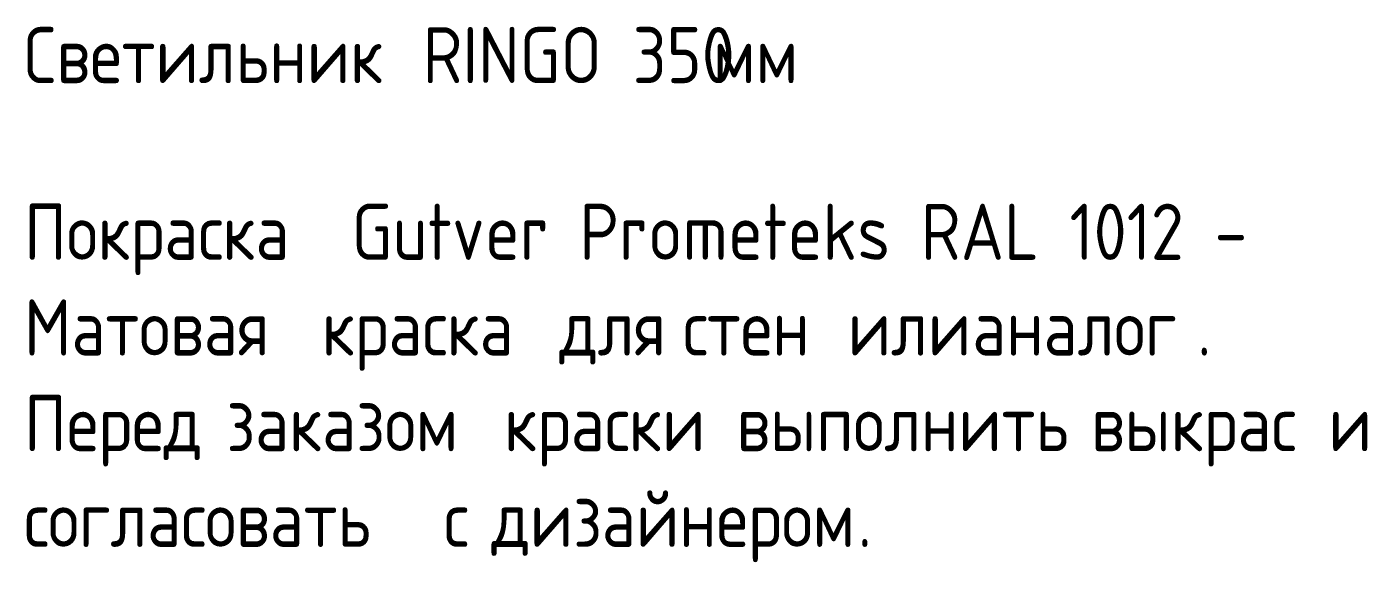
# Model space of a CAD drawing. Header units: millimetres. Extents: x 35378 to 237579, y -8553 to 29000.
# Drawn here: x 236625 to 237579, y 2397 to 2778 of the extents above; entities that cross this region are included whole.
import ezdxf

# ---------------------------------------------------------------- set-up
doc = ezdxf.new("R2010")
doc.units = ezdxf.units.MM
doc.layers.add('G-ANNO-TEXT', color=7, linetype='Continuous', lineweight=9)
doc.styles.add('GOST Common_6', font='GOST_Common.ttf', dxfattribs={"width": 0.9, "height": 40})

msp = doc.modelspace()

# ---------------------------------------------------------------- texts
at = {"layer": 'G-ANNO-TEXT', "char_height": 40, "attachment_point": 1, "style": 'GOST Common_6'}
for s, insert, width in [('Светильник', (236622.78, 2777.9), 317.4683), (' RINGO 350', (236884.72, 2777.9), 277.0632), ('мм', (237113.32, 2777.9), 70.7088), ('Покраска', (236622.78, 2652.07), 256.1392), (' Gutver Prometeks RAL 1012 - ', (236834.11, 2652.07), 795.1137), ('Матовая', (236622.78, 2583.94), 241.7088), ('\\fGOST Common|b0|i0|c204|p34|;\\W.9; ', (236822.21, 2583.94), 15.1519), ('\\fGOST Common|b0|i0|c204|p34|;\\W.9; ', (236991.28, 2583.94), 15.1519), ('\\fGOST Common|b0|i0|c204|p34|;\\W.9; ', (237079.38, 2583.94), 15.1519), ('\\fGOST Common|b0|i0|c204|p34|;\\W.9; ', (237196.66, 2583.94), 15.1519), ('\\fGOST Common|b0|i0|c204|p34|;\\W.9; ', (237285.36, 2583.94), 15.1519), ('краска', (236834.71, 2583.94), 189.7594), ('для', (237003.78, 2583.94), 91.6329), ('стен', (237091.88, 2583.94), 126.9873), ('или', (237209.16, 2583.94), 92.3544), ('аналог', (237297.86, 2583.94), 194.0885), ('. ', (237458, 2583.94), 28.1392), ('Перед', (236622.78, 2515.81), 159.4556), ('\\fGOST Common|b0|i0|c204|p34|;\\W.9; ', (236754.34, 2515.81), 15.1519), ('заказом', (236766.84, 2515.81), 224.3923), ('\\fGOST Common|b0|i0|c204|p34|;\\W.9; ', (236951.99, 2515.81), 15.1519), ('\\fGOST Common|b0|i0|c204|p34|;\\W.9; ', (237117.48, 2515.81), 15.1519), ('\\fGOST Common|b0|i0|c204|p34|;\\W.9; ', (237369.9, 2515.81), 15.1519), ('\\fGOST Common|b0|i0|c204|p34|;\\W.9; ', (237538.96, 2515.81), 15.1519), ('\\fGOST Common|b0|i0|c204|p34|;\\W.9; ', (237577.06, 2515.81), 15.1519), ('краски', (236964.49, 2515.81), 185.4303), ('выполнить', (237129.98, 2515.81), 290.7721), ('выкрас', (237382.4, 2515.81), 189.7594), ('\\fGOST Common|b0|i0|c204|p34|;\\W.9;и', (237551.47, 2515.81), 31.0253), ('\\fGOST Common|b0|i0|c204|p34|;\\W.9; ', (236909.12, 2447.68), 15.1519), ('\\fGOST Common|b0|i0|c204|p34|;\\W.9; ', (236943.06, 2447.68), 15.1519), ('дизайнером', (236955.56, 2447.68), 316.0252), ('согласовать', (236622.78, 2447.68), 347.0505), ('\\fGOST Common|b0|i0|c204|p34|;\\W.9;с', (236921.63, 2447.68), 25.9747), ('\\fGOST Common|b0|i0|c204|p34|;\\W.9;.', (237216.31, 2447.68), 12.9873)]:
    msp.add_mtext(s, dxfattribs=dict(at, insert=insert, width=width))

doc.saveas('drawing.dxf')
